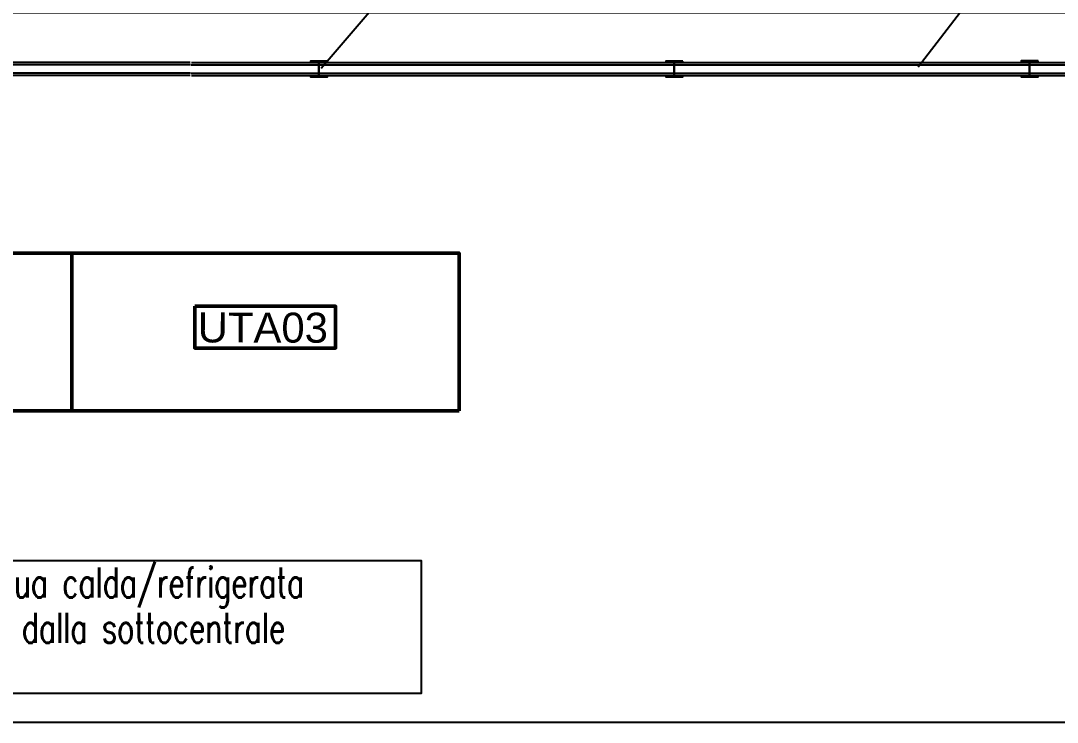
# Model space of a CAD drawing. Header units: millimetres. Extents: x -3782782348 to 131293, y -36553 to 57271.
# Drawn here: x 92160 to 93025, y -17923 to -17338 of the extents above; entities that cross this region are included whole.
import ezdxf

# ---------------------------------------------------------------- set-up
doc = ezdxf.new("R2010")
doc.units = ezdxf.units.MM
doc.header["$LTSCALE"] = 0.01
doc.linetypes.add('ACAD_ISO03W100', pattern=[30, 12, -18])
doc.linetypes.add('CONTINOUS', pattern=[0])
doc.layers.get('Defpoints').update_dxf_attribs({"color": 253})
for name, color, linetype in [('EPC QUARTO PILASTRI ACCIAIO DEFINITIVO', 1, 'ACAD_ISO03W100'), ('ESTRAZ', 2, 'Continuous'), ('X_Esterno', 8, 'Continuous'), ('X_quote 1', 253, 'Continuous'), ('X_TESTI', 253, 'Continuous')]:
    doc.layers.add(name, color=color, linetype=linetype)
doc.layers.add('tubi_uta', color=253, linetype='Continuous', lineweight=50)
doc.styles.add('ARIAL', font='arial.ttf')
doc.styles.add('ROMANS', font='romans')
doc.styles.get("Standard").update_dxf_attribs({"font": 'arial.ttf'})
doc.dimstyles.get("Standard").update_dxf_attribs({"dimscale": 0, "dimtxt": 0.18, "dimasz": 0.18, "dimexe": 0.18, "dimexo": 0.0625, "dimgap": 0.09, "dimtad": 1, "dimdec": 0, "dimzin": 0, "dimdsep": 46, "dimtxsty": 'Standard', "dimcen": 0.09, "dimclrd": 256, "dimclre": 256, "dimclrt": 5, "dimadec": 0, "dimazin": 0, "dimtfac": 1, "dimtdec": 0, "dimtix": 1, "dimtofl": 0, "dimtmove": 2, "dimatfit": 3, "dimfxl": 1, "dimtolj": 1, "dimtzin": 0, "dimarcsym": 0})

# ---------------------------------------------------------------- blocks, each defined once
blk = doc.blocks.new('*D89')
at = {"layer": 'Defpoints', "color": 0, "transparency": 16777216}
for p in [(91683.73, -17923.15, 0), (93904.72, -17923.15, 0), (93904.72, -17923.15, 0)]:
    blk.add_point(p, dxfattribs=at)
at = {"layer": 'X_quote 1', "lineweight": -2, "transparency": 16777216}
blk.add_line((91683.91, -17923.15, 0), (93904.54, -17923.15, 0), dxfattribs=at)
at = {"layer": 'X_quote 1', "transparency": 16777216}
for points in [[(91683.91, -17923.12, 0), (91683.91, -17923.18, 0), (91683.73, -17923.15, 0)], [(93904.54, -17923.12, 0), (93904.54, -17923.18, 0), (93904.72, -17923.15, 0)]]:
    blk.add_solid(points, dxfattribs=at)
at = {"layer": 'X_quote 1', "color": 5, "transparency": 16777216, "insert": (92794.23, -17922.97, 0), "char_height": 0.18, "attachment_point": 5}
blk.add_mtext('\\A1;2221', dxfattribs=at)
blk = doc.blocks.new('*D438')
at = {"layer": 'Defpoints', "color": 0, "transparency": 16777216}
for p in [(93904.72, -17331.04, 0), (90912.07, -17371.39), (93904.72, -17371.39)]:
    blk.add_point(p, dxfattribs=at)
at = {"layer": 'X_quote 1', "lineweight": -2, "transparency": 16777216}
blk.add_line((90912.25, -17331.04, 0), (93904.54, -17331.04, 0), dxfattribs=at)
at = {"layer": 'X_quote 1', "transparency": 16777216}
for points in [[(90912.25, -17331.01, 0), (90912.25, -17331.07, 0), (90912.07, -17331.04, 0)], [(93904.54, -17331.01, 0), (93904.54, -17331.07, 0), (93904.72, -17331.04, 0)]]:
    blk.add_solid(points, dxfattribs=at)
at = {"layer": 'X_quote 1', "color": 5, "transparency": 16777216, "insert": (92408.4, -17330.86, 0), "char_height": 0.18, "attachment_point": 5}
blk.add_mtext('\\A1;2993', dxfattribs=at)

msp = doc.modelspace()

# ---------------------------------------------------------------- linework, layer by layer
at = {"color": 1, "elevation": 0}
msp.add_lwpolyline([(91876.55, -17788.29), (92493.75, -17788.29), (92493.75, -17899.07), (91876.55, -17899.07)], close=True, dxfattribs=at)
at = {"layer": 'EPC QUARTO PILASTRI ACCIAIO DEFINITIVO', "linetype": 'CONTINOUS'}
for points in [[(92415.4, -17371.4), (92401.4, -17371.4), (92401.4, -17372.25), (92406.92, -17372.25, -0.414214), (92408.12, -17373.45), (92408.12, -17382.65, -0.414214), (92406.92, -17383.85), (92401.4, -17383.85), (92401.4, -17384.7), (92415.4, -17384.7), (92415.4, -17383.85), (92409.87, -17383.85, -0.414214), (92408.67, -17382.65), (92408.67, -17373.45, -0.414214), (92409.87, -17372.25), (92415.4, -17372.25)], [(92711.95, -17371.4), (92697.95, -17371.4), (92697.95, -17372.25), (92703.47, -17372.25, -0.414214), (92704.67, -17373.45), (92704.67, -17382.65, -0.414214), (92703.47, -17383.85), (92697.95, -17383.85), (92697.95, -17384.7), (92711.95, -17384.7), (92711.95, -17383.85), (92706.42, -17383.85, -0.414214), (92705.22, -17382.65), (92705.22, -17373.45, -0.414214), (92706.42, -17372.25), (92711.95, -17372.25)], [(93008.5, -17371.39), (92994.5, -17371.39), (92994.5, -17372.24), (93000.02, -17372.24, -0.414214), (93001.22, -17373.44), (93001.22, -17382.64, -0.414214), (93000.02, -17383.84), (92994.5, -17383.84), (92994.5, -17384.69), (93008.5, -17384.69), (93008.5, -17383.84), (93002.97, -17383.84, -0.414214), (93001.77, -17382.64), (93001.77, -17373.44, -0.414214), (93002.97, -17372.24), (93008.5, -17372.24)]]:
    msp.add_lwpolyline(points, format="xyb", close=True, dxfattribs=at)
at = {"layer": 'tubi_uta', "color": 7}
for p, q in [((92202.28, -17663.19, 0), (92202.28, -17531.69, 0)), ((92525.28, -17644.67, 0), (92525.28, -17583.47, 0))]:
    msp.add_line(p, q, dxfattribs=at)
at = {"layer": 'tubi_uta', "color": 7, "elevation": 0}
msp.add_lwpolyline([(92525.28, -17663.19), (91817.28, -17663.19), (91817.28, -17531.69), (92525.28, -17531.69), (92525.28, -17663.19)], dxfattribs=at)
at = {"layer": 'tubi_uta', "color": 1, "elevation": 0}
msp.add_lwpolyline([(92304.78, -17575.99), (92304.78, -17610.89), (92422.34, -17610.89), (92422.34, -17575.99)], close=True, dxfattribs=at)
at = {"layer": 'X_Esterno'}
for p, q in [((92301.22, -17374.56, 0), (92105.22, -17374.58, 0)), ((92300.85, -17372.56, 0), (92105.58, -17372.58, 0)), ((92301.77, -17374.56, 0), (93890.87, -17374.58, 0)), ((92302.15, -17372.56, 0), (93890.52, -17372.58, 0)), ((92301.22, -17381.46, 0), (92105.22, -17381.48, 0)), ((92300.89, -17383.46, 0), (92105.57, -17383.48, 0)), ((92301.77, -17381.46, 0), (93890.87, -17381.48, 0)), ((92302.11, -17383.46, 0), (93890.53, -17383.48, 0))]:
    msp.add_line(p, q, dxfattribs=at)
at = {"layer": 'X_TESTI'}
for p, q in [((92513.78, -17256.3, 0), (92410.31, -17377.67, 0)), ((92966.77, -17300.89, 0), (92908.4, -17376.49))]:
    msp.add_line(p, q, dxfattribs=at)

# ---------------------------------------------------------------- texts
at = {"layer": 'ESTRAZ', "color": 3, "style": 'ROMANS', "width": 0.7}
for s, p in [('Colonna montante acqua calda/refrigerata', (91883.78, -17819.17, 0)), ('ø131/139 con origine dalla sottocentrale ', (91883.78, -17856.96, 0))]:
    msp.add_text(s, height=25, dxfattribs=at).set_placement(p)
at = {"layer": 'X_TESTI', "color": 10, "insert": (92415.86, -17606.83, 0), "char_height": 25, "width": 1000, "attachment_point": 9, "rotation": 359.85091, "line_spacing_factor": 0.8, "style": 'ARIAL'}
msp.add_mtext('UTA03', dxfattribs=at)

# ---------------------------------------------------------------- dimensions: what is measured, and where the dimension line sits
at = {"layer": 'X_quote 1'}
for base, p1, p2, picture, middle in [((93904.72, -17331.04, 0), (90912.07, -17371.39), (93904.72, -17371.39), '*D438', (92408.4, -17330.86, 0)), ((93904.72, -17923.15, 0), (91683.73, -17923.15, 0), (93904.72, -17923.15, 0), '*D89', (92794.23, -17922.97, 0))]:
    dim = msp.add_linear_dim(base=base, p1=p1, p2=p2, dimstyle='Standard', override={"dimscale": 1, "dimse1": 1, "dimse2": 1}, dxfattribs=at)
    dim.commit()
    dim.dimension.update_dxf_attribs({"geometry": picture, "text_midpoint": middle})

doc.saveas('drawing.dxf')
